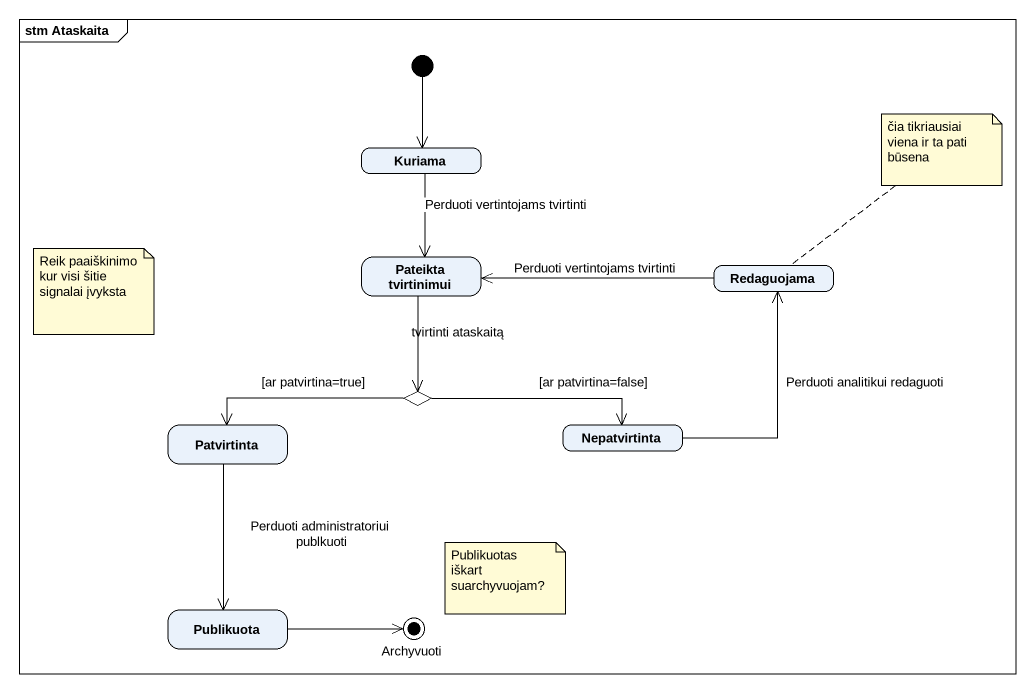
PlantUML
@startuml
mainframe stm Ataskaita
hide empty description
state Kuriama
state "Pateikta tvirtinimui" as Pateikta_tvirtinimui
state Redaguojama
state Patvirtinta
state "tvirtinti ataskaitą" as tvirtinti_ataskaitą <<choice>>
state Nepatvirtinta
state Publikuota
state Archyvuoti <<end>>
[*] --> Kuriama
Kuriama --> Pateikta_tvirtinimui : Perduoti vertintojams tvirtinti
Pateikta_tvirtinimui --> tvirtinti_ataskaitą
Redaguojama -left-> Pateikta_tvirtinimui : Perduoti vertintojams tvirtinti
Patvirtinta --> Publikuota : Perduoti administratoriui publkuoti
tvirtinti_ataskaitą -left-> Patvirtinta : [ar patvirtina=true]
tvirtinti_ataskaitą -right-> Nepatvirtinta : [ar patvirtina=false]
Nepatvirtinta -up-> Redaguojama : Perduoti analitikui redaguoti
Publikuota -right-> Archyvuoti
note top of Redaguojama : čia tikriausiai viena ir ta pati būsena
note as N2
  Reik paaiškinimo kur visi šitie signalai įvyksta
end note
note as N3
  Publikuotas iškart suarchyvuojam?
end note
@enduml
